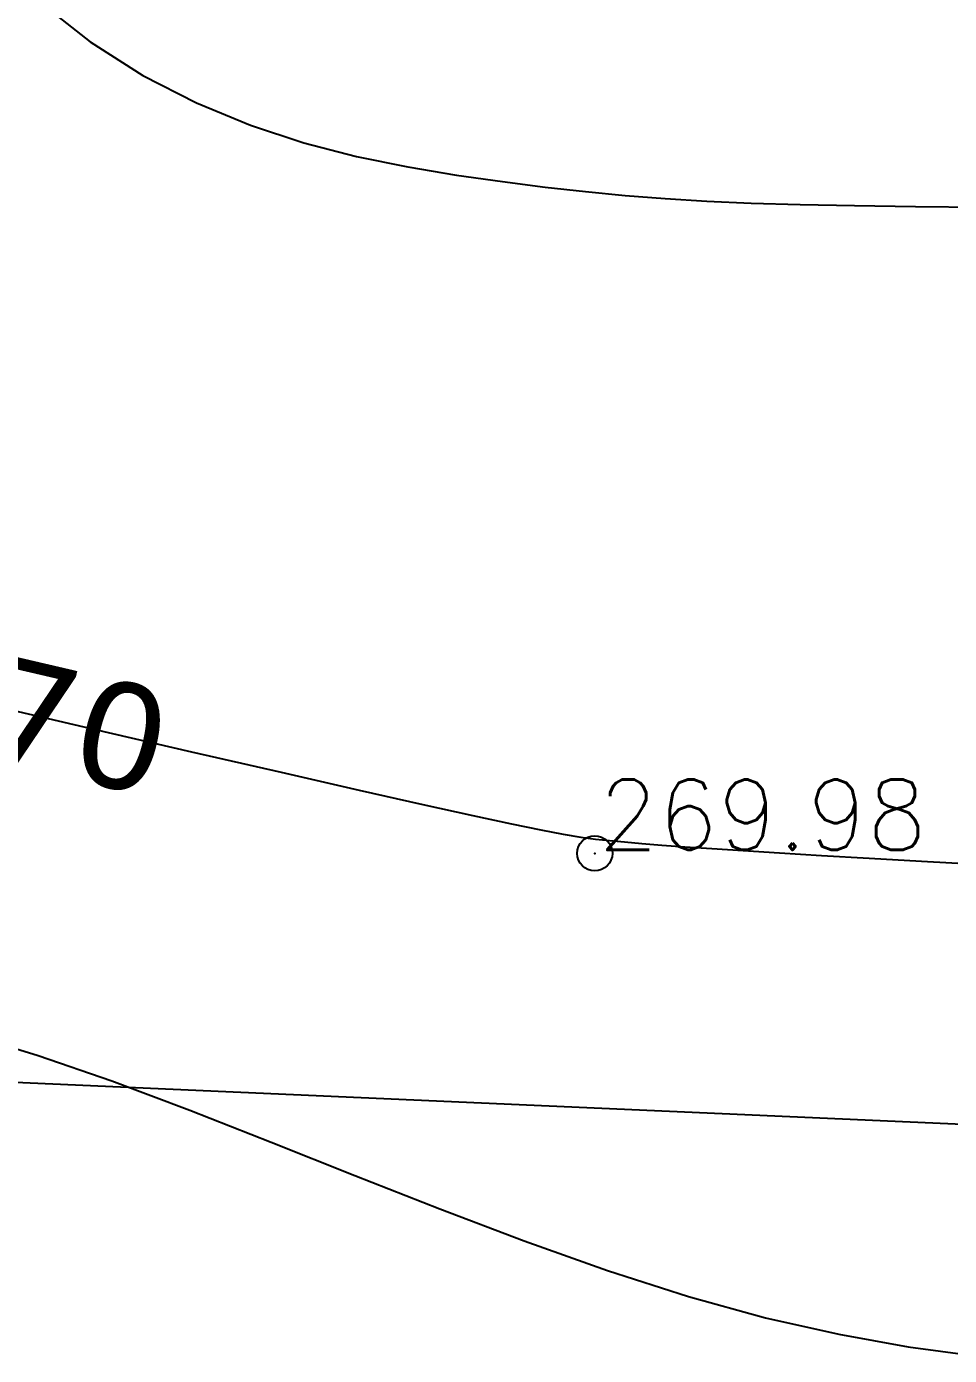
# Model space of a CAD drawing. Header units: millimetres. Extents: x 524954 to 526204, y 9523489 to 9524010.
# Drawn here: x 525430.98 to 525444.09, y 9523554.08 to 9523572.96 of the extents above; entities that cross this region are included whole.
import ezdxf
from ezdxf.enums import TextEntityAlignment as Align

# ---------------------------------------------------------------- set-up
doc = ezdxf.new("R2010")
doc.units = ezdxf.units.MM
doc.header["$PDMODE"] = 32
doc.header["$PDSIZE"] = 0.5
for name, color, linetype in [('Cloture', 7, 'Continuous'), ('CN_01_00', 3, 'Continuous'), ('CN_10_00', 1, 'Continuous'), ('Cotation Courbes de niveau', 7, 'Continuous'), ('TopoAlt', 3, 'Continuous'), ('TOPOJIS', 7, 'Continuous')]:
    doc.layers.add(name, color=color, linetype=linetype)
doc.styles.add('Simplex 1.0', font='Simplex.shx', dxfattribs={"width": 0.99, "height": 1})
doc.styles.add('Verdana 1.0', font='verdana.ttf', dxfattribs={"width": 0.99, "height": 1})
doc.linetypes.add('LIMITE1', pattern='A,6.35,-2.54,[133,ltypeshp.shx,S=2.54,R=0,X=-2.54,Y=0],-2.54,25.4', length=36.83)

# ---------------------------------------------------------------- blocks, each defined once
blk = doc.blocks.new('TCPOINT M')
at = {"color": 0}
blk.add_point((0, 0), dxfattribs=at)
at = {"layer": 'TopoAlt', "style": 'Simplex 1.0', "width": 0.99}
blk.add_attdef('ALT', (0.15, 0.15), '', height=1, dxfattribs=at)

msp = doc.modelspace()

# ---------------------------------------------------------------- linework, layer by layer
at = {"layer": 'Cloture', "linetype": 'LIMITE1', "ltscale": 0.1, "flags": 128}
msp.add_lwpolyline([(525475.027, 9523556.237), (525472.809, 9523556.102), (525426.222, 9523558.165), (525426.222, 9523558.165)], dxfattribs=at)
at = {"layer": 'CN_01_00', "flags": 128}
for points, elevation in [([(525431.155, 9523573.313), (525431.885, 9523572.743), (525432.633, 9523572.265), (525433.395, 9523571.874), (525434.162, 9523571.559), (525434.924, 9523571.309), (525435.672, 9523571.115), (525436.397, 9523570.965), (525437.091, 9523570.849), (525437.743, 9523570.757), (525438.35, 9523570.679), (525438.925, 9523570.614), (525439.487, 9523570.559), (525440.054, 9523570.515), (525440.645, 9523570.479), (525441.278, 9523570.451), (525441.971, 9523570.43), (525442.744, 9523570.415), (525443.609, 9523570.404), (525444.552, 9523570.395)], 271), ([(525430.189, 9523558.639), (525431.15, 9523558.346), (525432.192, 9523557.984), (525433.3, 9523557.567), (525434.457, 9523557.113), (525435.647, 9523556.64), (525436.852, 9523556.167), (525438.054, 9523555.71), (525439.238, 9523555.289), (525440.385, 9523554.921), (525441.482, 9523554.62), (525442.522, 9523554.385), (525443.505, 9523554.208), (525444.426, 9523554.084)], 269)]:
    msp.add_lwpolyline(points, dxfattribs=dict(at, elevation=elevation))
at = {"layer": 'CN_10_00', "elevation": 270, "flags": 128}
msp.add_lwpolyline([(525430.495, 9523563.315), (525431.938, 9523562.979), (525433.324, 9523562.659), (525434.6, 9523562.367), (525435.709, 9523562.114), (525436.61, 9523561.911), (525437.321, 9523561.753), (525437.87, 9523561.634), (525438.288, 9523561.548), (525438.607, 9523561.488), (525438.855, 9523561.447), (525439.063, 9523561.419), (525439.262, 9523561.398), (525439.478, 9523561.377), (525439.723, 9523561.356), (525440.006, 9523561.333), (525440.334, 9523561.309), (525440.718, 9523561.283), (525441.163, 9523561.254), (525441.68, 9523561.222), (525442.277, 9523561.186), (525442.955, 9523561.147), (525443.695, 9523561.104), (525444.471, 9523561.061)], dxfattribs=at)

# ---------------------------------------------------------------- block references
at = {"layer": 'TOPOJIS'}
ref = msp.add_blockref('TCPOINT M', (525439.055, 9523561.215, 269.98), dxfattribs=at)
ref.add_attrib('ALT', '269.98', (525439.105, 9523561.265, 269.98), dxfattribs={"layer": 'TopoAlt', "height": 1, "style": 'Simplex 1.0', "width": 0.99})

# ---------------------------------------------------------------- texts
at = {"layer": 'Cotation Courbes de niveau', "style": 'Verdana 1.0', "width": 0.99}
msp.add_text('270', height=1.5, rotation=346.8874, dxfattribs=at).set_placement((525431.072, 9523563.181, 270), align=Align.MIDDLE_CENTER)

doc.saveas('drawing.dxf')
